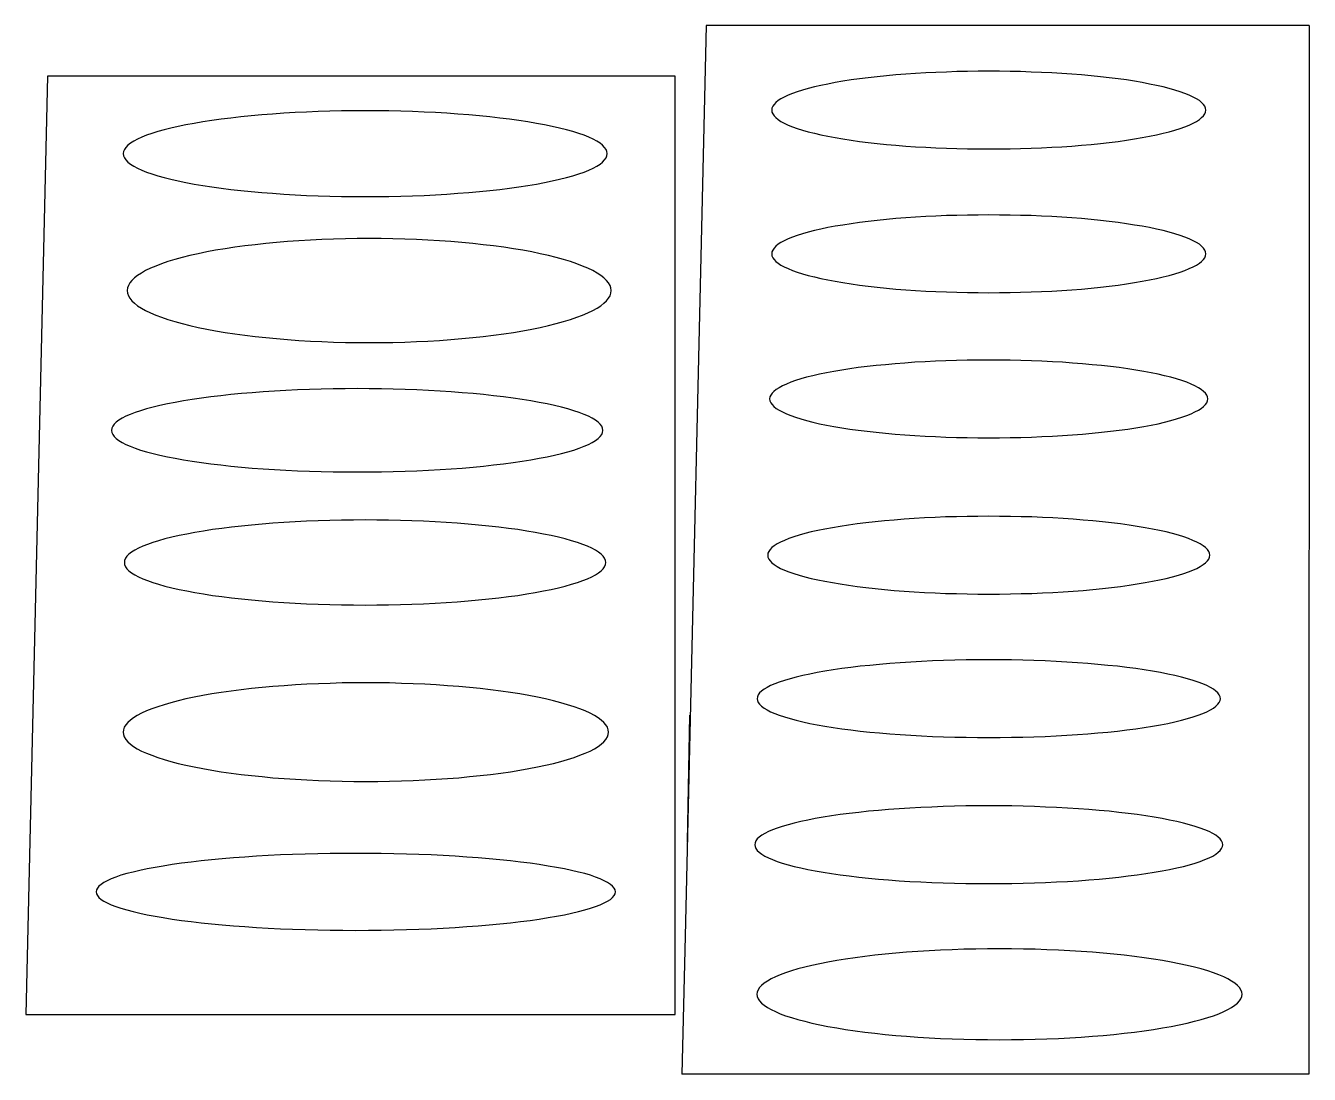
# Model space of a CAD drawing. Header units: inches. Extents: x 8 to 1401, y 8 to 252.
# Drawn here: x 169.3 to 276.9, y 20.2 to 108.2 of the extents above; entities that cross this region are included whole.
import ezdxf

# ---------------------------------------------------------------- set-up
doc = ezdxf.new("R2010")
doc.units = ezdxf.units.IN
doc.header["$MEASUREMENT"] = 0

msp = doc.modelspace()

# ---------------------------------------------------------------- linework, layer by layer
for p, q in [((226.33, 108.19), (224.56, 31.77)), ((276.92, 108.19), (226.33, 108.19)), ((276.92, 108.19), (276.87, 20.19)), ((171.09, 103.95), (169.26, 25.2)), ((223.73, 103.95), (171.09, 103.95)), ((223.73, 25.2), (223.72, 103.95)), ((224.94, 50.32), (224.74, 39.69)), ((224.56, 31.77), (224.29, 20.19)), ((169.26, 25.2), (223.73, 25.2)), ((276.87, 20.19), (224.28, 20.19))]:
    msp.add_line(p, q)
for points in [[(231.83, 101.1, 0), (231.85, 100.94, 0), (231.92, 100.78, 0), (232.03, 100.62, 0), (232.18, 100.47, 0), (232.37, 100.31, 0), (232.61, 100.16, 0), (232.89, 100, 0), (233.22, 99.85, 0), (233.58, 99.71, 0), (233.98, 99.56, 0), (234.42, 99.43, 0), (234.9, 99.29, 0), (235.41, 99.16, 0), (235.96, 99.03, 0), (236.55, 98.91, 0), (237.16, 98.8, 0), (237.81, 98.68, 0), (238.49, 98.58, 0), (239.19, 98.48, 0), (239.92, 98.39, 0), (240.68, 98.3, 0), (241.45, 98.22, 0), (242.25, 98.15, 0), (243.07, 98.09, 0), (243.9, 98.03, 0), (244.75, 97.98, 0), (245.61, 97.94, 0), (246.48, 97.9, 0), (247.36, 97.87, 0), (248.25, 97.85, 0), (249.14, 97.84, 0), (250.04, 97.84, 0), (250.93, 97.84, 0), (251.82, 97.85, 0), (252.71, 97.87, 0), (253.59, 97.9, 0), (254.46, 97.94, 0), (255.32, 97.98, 0), (256.17, 98.03, 0), (257, 98.09, 0), (257.82, 98.15, 0), (258.62, 98.22, 0), (259.4, 98.3, 0), (260.15, 98.39, 0), (260.88, 98.48, 0), (261.59, 98.58, 0), (262.26, 98.68, 0), (262.91, 98.8, 0), (263.53, 98.91, 0), (264.11, 99.03, 0), (264.66, 99.16, 0), (265.17, 99.29, 0), (265.65, 99.43, 0), (266.09, 99.56, 0), (266.49, 99.71, 0), (266.86, 99.85, 0), (267.18, 100, 0), (267.46, 100.16, 0), (267.7, 100.31, 0), (267.89, 100.47, 0), (268.04, 100.62, 0), (268.15, 100.78, 0), (268.22, 100.94, 0), (268.24, 101.1, 0), (268.22, 101.26, 0), (268.15, 101.42, 0), (268.04, 101.58, 0), (267.89, 101.74, 0), (267.7, 101.9, 0), (267.46, 102.05, 0), (267.18, 102.2, 0), (266.86, 102.35, 0), (266.49, 102.5, 0), (266.09, 102.64, 0), (265.65, 102.78, 0), (265.17, 102.92, 0), (264.66, 103.05, 0), (264.11, 103.17, 0), (263.53, 103.29, 0), (262.91, 103.41, 0), (262.26, 103.52, 0), (261.59, 103.63, 0), (260.88, 103.72, 0), (260.15, 103.82, 0), (259.4, 103.9, 0), (258.62, 103.98, 0), (257.82, 104.05, 0), (257, 104.12, 0), (256.17, 104.18, 0), (255.32, 104.23, 0), (254.46, 104.27, 0), (253.59, 104.3, 0), (252.71, 104.33, 0), (251.82, 104.35, 0), (250.93, 104.36, 0), (250.04, 104.37, 0), (249.14, 104.36, 0), (248.25, 104.35, 0), (247.36, 104.33, 0), (246.48, 104.3, 0), (245.61, 104.27, 0), (244.75, 104.23, 0), (243.9, 104.18, 0), (243.07, 104.12, 0), (242.25, 104.05, 0), (241.45, 103.98, 0), (240.68, 103.9, 0), (239.92, 103.82, 0), (239.19, 103.72, 0), (238.49, 103.63, 0), (237.81, 103.52, 0), (237.16, 103.41, 0), (236.55, 103.29, 0), (235.96, 103.17, 0), (235.41, 103.05, 0), (234.9, 102.92, 0), (234.42, 102.78, 0), (233.98, 102.64, 0), (233.58, 102.5, 0), (233.22, 102.35, 0), (232.89, 102.2, 0), (232.61, 102.05, 0), (232.37, 101.9, 0), (232.18, 101.74, 0), (232.03, 101.58, 0), (231.92, 101.42, 0), (231.85, 101.26, 0), (231.83, 101.1, 0)], [(218.04, 97.45, 0), (218.01, 97.62, 0), (217.94, 97.8, 0), (217.82, 97.97, 0), (217.65, 98.15, 0), (217.43, 98.32, 0), (217.16, 98.49, 0), (216.85, 98.66, 0), (216.49, 98.82, 0), (216.09, 98.99, 0), (215.64, 99.14, 0), (215.15, 99.3, 0), (214.62, 99.45, 0), (214.04, 99.59, 0), (213.43, 99.73, 0), (212.78, 99.87, 0), (212.09, 99.99, 0), (211.37, 100.12, 0), (210.62, 100.23, 0), (209.83, 100.34, 0), (209.02, 100.44, 0), (208.18, 100.54, 0), (207.31, 100.62, 0), (206.42, 100.7, 0), (205.51, 100.77, 0), (204.58, 100.84, 0), (203.63, 100.89, 0), (202.67, 100.94, 0), (201.7, 100.98, 0), (200.72, 101.01, 0), (199.73, 101.03, 0), (198.74, 101.04, 0), (197.74, 101.05, 0), (196.74, 101.04, 0), (195.75, 101.03, 0), (194.76, 101.01, 0), (193.78, 100.98, 0), (192.81, 100.94, 0), (191.85, 100.89, 0), (190.9, 100.84, 0), (189.97, 100.77, 0), (189.06, 100.7, 0), (188.17, 100.62, 0), (187.31, 100.54, 0), (186.46, 100.44, 0), (185.65, 100.34, 0), (184.86, 100.23, 0), (184.11, 100.12, 0), (183.39, 99.99, 0), (182.7, 99.87, 0), (182.05, 99.73, 0), (181.44, 99.59, 0), (180.86, 99.45, 0), (180.33, 99.3, 0), (179.84, 99.14, 0), (179.39, 98.99, 0), (178.99, 98.82, 0), (178.63, 98.66, 0), (178.32, 98.49, 0), (178.05, 98.32, 0), (177.83, 98.15, 0), (177.66, 97.97, 0), (177.54, 97.8, 0), (177.47, 97.62, 0), (177.44, 97.45, 0), (177.47, 97.27, 0), (177.54, 97.09, 0), (177.66, 96.92, 0), (177.83, 96.74, 0), (178.05, 96.57, 0), (178.32, 96.4, 0), (178.63, 96.23, 0), (178.99, 96.07, 0), (179.39, 95.9, 0), (179.84, 95.75, 0), (180.33, 95.59, 0), (180.86, 95.44, 0), (181.44, 95.3, 0), (182.05, 95.16, 0), (182.7, 95.03, 0), (183.39, 94.9, 0), (184.11, 94.78, 0), (184.86, 94.66, 0), (185.65, 94.55, 0), (186.46, 94.45, 0), (187.31, 94.35, 0), (188.17, 94.27, 0), (189.06, 94.19, 0), (189.97, 94.12, 0), (190.9, 94.05, 0), (191.85, 94, 0), (192.81, 93.95, 0), (193.78, 93.91, 0), (194.76, 93.88, 0), (195.75, 93.86, 0), (196.74, 93.85, 0), (197.74, 93.84, 0), (198.74, 93.85, 0), (199.73, 93.86, 0), (200.72, 93.88, 0), (201.7, 93.91, 0), (202.67, 93.95, 0), (203.63, 94, 0), (204.58, 94.05, 0), (205.51, 94.12, 0), (206.42, 94.19, 0), (207.31, 94.27, 0), (208.18, 94.35, 0), (209.02, 94.45, 0), (209.83, 94.55, 0), (210.62, 94.66, 0), (211.37, 94.78, 0), (212.09, 94.9, 0), (212.78, 95.03, 0), (213.43, 95.16, 0), (214.04, 95.3, 0), (214.62, 95.44, 0), (215.15, 95.59, 0), (215.64, 95.75, 0), (216.09, 95.9, 0), (216.49, 96.07, 0), (216.85, 96.23, 0), (217.16, 96.4, 0), (217.43, 96.57, 0), (217.65, 96.74, 0), (217.82, 96.92, 0), (217.94, 97.09, 0), (218.01, 97.27, 0), (218.04, 97.45, 0)], [(231.83, 89.04, 0), (231.85, 88.88, 0), (231.92, 88.72, 0), (232.03, 88.57, 0), (232.18, 88.41, 0), (232.37, 88.25, 0), (232.61, 88.1, 0), (232.89, 87.95, 0), (233.22, 87.8, 0), (233.58, 87.65, 0), (233.98, 87.51, 0), (234.42, 87.37, 0), (234.9, 87.23, 0), (235.41, 87.1, 0), (235.96, 86.97, 0), (236.55, 86.85, 0), (237.16, 86.74, 0), (237.81, 86.63, 0), (238.49, 86.52, 0), (239.19, 86.42, 0), (239.92, 86.33, 0), (240.68, 86.25, 0), (241.45, 86.17, 0), (242.25, 86.09, 0), (243.07, 86.03, 0), (243.9, 85.97, 0), (244.75, 85.92, 0), (245.61, 85.88, 0), (246.48, 85.84, 0), (247.36, 85.82, 0), (248.25, 85.8, 0), (249.14, 85.79, 0), (250.04, 85.78, 0), (250.93, 85.79, 0), (251.82, 85.8, 0), (252.71, 85.82, 0), (253.59, 85.84, 0), (254.46, 85.88, 0), (255.32, 85.92, 0), (256.17, 85.97, 0), (257, 86.03, 0), (257.82, 86.09, 0), (258.62, 86.17, 0), (259.4, 86.25, 0), (260.15, 86.33, 0), (260.88, 86.42, 0), (261.59, 86.52, 0), (262.26, 86.63, 0), (262.91, 86.74, 0), (263.53, 86.85, 0), (264.11, 86.97, 0), (264.66, 87.1, 0), (265.17, 87.23, 0), (265.65, 87.37, 0), (266.09, 87.51, 0), (266.49, 87.65, 0), (266.86, 87.8, 0), (267.18, 87.95, 0), (267.46, 88.1, 0), (267.7, 88.25, 0), (267.89, 88.41, 0), (268.04, 88.57, 0), (268.15, 88.72, 0), (268.22, 88.88, 0), (268.24, 89.04, 0), (268.22, 89.21, 0), (268.15, 89.36, 0), (268.04, 89.52, 0), (267.89, 89.68, 0), (267.7, 89.84, 0), (267.46, 89.99, 0), (267.18, 90.14, 0), (266.86, 90.29, 0), (266.49, 90.44, 0), (266.09, 90.58, 0), (265.65, 90.72, 0), (265.17, 90.86, 0), (264.66, 90.99, 0), (264.11, 91.12, 0), (263.53, 91.24, 0), (262.91, 91.35, 0), (262.26, 91.46, 0), (261.59, 91.57, 0), (260.88, 91.67, 0), (260.15, 91.76, 0), (259.4, 91.84, 0), (258.62, 91.92, 0), (257.82, 92, 0), (257, 92.06, 0), (256.17, 92.12, 0), (255.32, 92.17, 0), (254.46, 92.21, 0), (253.59, 92.25, 0), (252.71, 92.27, 0), (251.82, 92.29, 0), (250.93, 92.3, 0), (250.04, 92.31, 0), (249.14, 92.3, 0), (248.25, 92.29, 0), (247.36, 92.27, 0), (246.48, 92.25, 0), (245.61, 92.21, 0), (244.75, 92.17, 0), (243.9, 92.12, 0), (243.07, 92.06, 0), (242.25, 92, 0), (241.45, 91.92, 0), (240.68, 91.84, 0), (239.92, 91.76, 0), (239.19, 91.67, 0), (238.49, 91.57, 0), (237.81, 91.46, 0), (237.16, 91.35, 0), (236.55, 91.24, 0), (235.96, 91.12, 0), (235.41, 90.99, 0), (234.9, 90.86, 0), (234.42, 90.72, 0), (233.98, 90.58, 0), (233.58, 90.44, 0), (233.22, 90.29, 0), (232.89, 90.14, 0), (232.61, 89.99, 0), (232.37, 89.84, 0), (232.18, 89.68, 0), (232.03, 89.52, 0), (231.92, 89.36, 0), (231.85, 89.21, 0), (231.83, 89.04, 0)], [(218.37, 85.96, 0), (218.34, 86.18, 0), (218.27, 86.39, 0), (218.15, 86.6, 0), (217.98, 86.81, 0), (217.76, 87.02, 0), (217.49, 87.23, 0), (217.18, 87.43, 0), (216.82, 87.63, 0), (216.42, 87.83, 0), (215.97, 88.02, 0), (215.48, 88.21, 0), (214.95, 88.39, 0), (214.37, 88.56, 0), (213.76, 88.73, 0), (213.11, 88.89, 0), (212.42, 89.05, 0), (211.7, 89.2, 0), (210.95, 89.34, 0), (210.16, 89.47, 0), (209.35, 89.59, 0), (208.5, 89.71, 0), (207.64, 89.81, 0), (206.75, 89.91, 0), (205.84, 90, 0), (204.91, 90.07, 0), (203.96, 90.14, 0), (203, 90.2, 0), (202.03, 90.25, 0), (201.05, 90.28, 0), (200.06, 90.31, 0), (199.07, 90.32, 0), (198.07, 90.33, 0), (197.07, 90.32, 0), (196.08, 90.31, 0), (195.09, 90.28, 0), (194.11, 90.25, 0), (193.14, 90.2, 0), (192.18, 90.14, 0), (191.23, 90.07, 0), (190.3, 90, 0), (189.39, 89.91, 0), (188.5, 89.81, 0), (187.63, 89.71, 0), (186.79, 89.59, 0), (185.98, 89.47, 0), (185.19, 89.34, 0), (184.44, 89.2, 0), (183.72, 89.05, 0), (183.03, 88.89, 0), (182.38, 88.73, 0), (181.77, 88.56, 0), (181.19, 88.39, 0), (180.66, 88.21, 0), (180.17, 88.02, 0), (179.72, 87.83, 0), (179.32, 87.63, 0), (178.96, 87.43, 0), (178.65, 87.23, 0), (178.38, 87.02, 0), (178.16, 86.81, 0), (177.99, 86.6, 0), (177.87, 86.39, 0), (177.8, 86.18, 0), (177.77, 85.96, 0), (177.8, 85.75, 0), (177.87, 85.53, 0), (177.99, 85.32, 0), (178.16, 85.11, 0), (178.38, 84.9, 0), (178.65, 84.69, 0), (178.96, 84.49, 0), (179.32, 84.29, 0), (179.72, 84.09, 0), (180.17, 83.9, 0), (180.66, 83.72, 0), (181.19, 83.53, 0), (181.77, 83.36, 0), (182.38, 83.19, 0), (183.03, 83.03, 0), (183.72, 82.87, 0), (184.44, 82.72, 0), (185.19, 82.58, 0), (185.98, 82.45, 0), (186.79, 82.33, 0), (187.63, 82.21, 0), (188.5, 82.11, 0), (189.39, 82.01, 0), (190.3, 81.93, 0), (191.23, 81.85, 0), (192.18, 81.78, 0), (193.14, 81.72, 0), (194.11, 81.68, 0), (195.09, 81.64, 0), (196.08, 81.61, 0), (197.07, 81.6, 0), (198.07, 81.59, 0), (199.07, 81.6, 0), (200.06, 81.61, 0), (201.05, 81.64, 0), (202.03, 81.68, 0), (203, 81.72, 0), (203.96, 81.78, 0), (204.91, 81.85, 0), (205.84, 81.93, 0), (206.75, 82.01, 0), (207.64, 82.11, 0), (208.5, 82.21, 0), (209.35, 82.33, 0), (210.16, 82.45, 0), (210.95, 82.58, 0), (211.7, 82.72, 0), (212.42, 82.87, 0), (213.11, 83.03, 0), (213.76, 83.19, 0), (214.37, 83.36, 0), (214.95, 83.53, 0), (215.48, 83.72, 0), (215.97, 83.9, 0), (216.42, 84.09, 0), (216.82, 84.29, 0), (217.18, 84.49, 0), (217.49, 84.69, 0), (217.76, 84.9, 0), (217.98, 85.11, 0), (218.15, 85.32, 0), (218.27, 85.53, 0), (218.34, 85.75, 0), (218.37, 85.96, 0)], [(231.66, 76.87, 0), (231.68, 76.7, 0), (231.75, 76.55, 0), (231.86, 76.39, 0), (232.02, 76.23, 0), (232.21, 76.07, 0), (232.45, 75.92, 0), (232.74, 75.77, 0), (233.06, 75.62, 0), (233.43, 75.47, 0), (233.83, 75.33, 0), (234.28, 75.19, 0), (234.76, 75.05, 0), (235.28, 74.92, 0), (235.83, 74.79, 0), (236.42, 74.67, 0), (237.04, 74.56, 0), (237.7, 74.45, 0), (238.38, 74.34, 0), (239.09, 74.24, 0), (239.83, 74.15, 0), (240.59, 74.07, 0), (241.37, 73.99, 0), (242.18, 73.91, 0), (243, 73.85, 0), (243.85, 73.79, 0), (244.7, 73.74, 0), (245.57, 73.7, 0), (246.45, 73.66, 0), (247.34, 73.64, 0), (248.23, 73.62, 0), (249.13, 73.61, 0), (250.04, 73.6, 0), (250.94, 73.61, 0), (251.84, 73.62, 0), (252.73, 73.64, 0), (253.62, 73.66, 0), (254.5, 73.7, 0), (255.37, 73.74, 0), (256.23, 73.79, 0), (257.07, 73.85, 0), (257.89, 73.91, 0), (258.7, 73.99, 0), (259.48, 74.07, 0), (260.24, 74.15, 0), (260.98, 74.24, 0), (261.69, 74.34, 0), (262.37, 74.45, 0), (263.03, 74.56, 0), (263.65, 74.67, 0), (264.24, 74.79, 0), (264.79, 74.92, 0), (265.31, 75.05, 0), (265.79, 75.19, 0), (266.24, 75.33, 0), (266.64, 75.47, 0), (267.01, 75.62, 0), (267.33, 75.77, 0), (267.62, 75.92, 0), (267.86, 76.07, 0), (268.06, 76.23, 0), (268.21, 76.39, 0), (268.32, 76.55, 0), (268.39, 76.7, 0), (268.41, 76.87, 0), (268.39, 77.03, 0), (268.32, 77.18, 0), (268.21, 77.34, 0), (268.06, 77.5, 0), (267.86, 77.66, 0), (267.62, 77.81, 0), (267.33, 77.96, 0), (267.01, 78.11, 0), (266.64, 78.26, 0), (266.24, 78.4, 0), (265.79, 78.54, 0), (265.31, 78.68, 0), (264.79, 78.81, 0), (264.24, 78.94, 0), (263.65, 79.06, 0), (263.03, 79.17, 0), (262.37, 79.28, 0), (261.69, 79.39, 0), (260.98, 79.49, 0), (260.24, 79.58, 0), (259.48, 79.66, 0), (258.7, 79.74, 0), (257.89, 79.82, 0), (257.07, 79.88, 0), (256.23, 79.94, 0), (255.37, 79.99, 0), (254.5, 80.03, 0), (253.62, 80.07, 0), (252.73, 80.09, 0), (251.84, 80.11, 0), (250.94, 80.12, 0), (250.04, 80.13, 0), (249.13, 80.12, 0), (248.23, 80.11, 0), (247.34, 80.09, 0), (246.45, 80.07, 0), (245.57, 80.03, 0), (244.7, 79.99, 0), (243.85, 79.94, 0), (243, 79.88, 0), (242.18, 79.82, 0), (241.37, 79.74, 0), (240.59, 79.66, 0), (239.83, 79.58, 0), (239.09, 79.49, 0), (238.38, 79.39, 0), (237.7, 79.28, 0), (237.04, 79.17, 0), (236.42, 79.06, 0), (235.83, 78.94, 0), (235.28, 78.81, 0), (234.76, 78.68, 0), (234.28, 78.54, 0), (233.83, 78.4, 0), (233.43, 78.26, 0), (233.06, 78.11, 0), (232.74, 77.96, 0), (232.45, 77.81, 0), (232.21, 77.66, 0), (232.02, 77.5, 0), (231.86, 77.34, 0), (231.75, 77.18, 0), (231.68, 77.03, 0), (231.66, 76.87, 0)], [(217.67, 74.23, 0), (217.64, 74.4, 0), (217.57, 74.57, 0), (217.45, 74.75, 0), (217.27, 74.91, 0), (217.05, 75.08, 0), (216.78, 75.25, 0), (216.46, 75.41, 0), (216.1, 75.57, 0), (215.69, 75.73, 0), (215.24, 75.88, 0), (214.74, 76.03, 0), (214.2, 76.17, 0), (213.61, 76.31, 0), (212.99, 76.45, 0), (212.33, 76.58, 0), (211.63, 76.7, 0), (210.9, 76.82, 0), (210.14, 76.93, 0), (209.34, 77.04, 0), (208.51, 77.14, 0), (207.66, 77.23, 0), (206.78, 77.31, 0), (205.87, 77.39, 0), (204.95, 77.46, 0), (204.01, 77.52, 0), (203.05, 77.58, 0), (202.07, 77.62, 0), (201.09, 77.66, 0), (200.09, 77.69, 0), (199.09, 77.71, 0), (198.08, 77.72, 0), (197.07, 77.73, 0), (196.05, 77.72, 0), (195.05, 77.71, 0), (194.04, 77.69, 0), (193.05, 77.66, 0), (192.06, 77.62, 0), (191.09, 77.58, 0), (190.12, 77.52, 0), (189.18, 77.46, 0), (188.26, 77.39, 0), (187.35, 77.31, 0), (186.47, 77.23, 0), (185.62, 77.14, 0), (184.79, 77.04, 0), (184, 76.93, 0), (183.23, 76.82, 0), (182.5, 76.7, 0), (181.8, 76.58, 0), (181.14, 76.45, 0), (180.52, 76.31, 0), (179.94, 76.17, 0), (179.39, 76.03, 0), (178.9, 75.88, 0), (178.44, 75.73, 0), (178.03, 75.57, 0), (177.67, 75.41, 0), (177.35, 75.25, 0), (177.08, 75.08, 0), (176.86, 74.91, 0), (176.69, 74.75, 0), (176.56, 74.57, 0), (176.49, 74.4, 0), (176.46, 74.23, 0), (176.49, 74.06, 0), (176.56, 73.89, 0), (176.69, 73.72, 0), (176.86, 73.55, 0), (177.08, 73.38, 0), (177.35, 73.22, 0), (177.67, 73.05, 0), (178.03, 72.89, 0), (178.44, 72.74, 0), (178.9, 72.58, 0), (179.39, 72.44, 0), (179.94, 72.29, 0), (180.52, 72.15, 0), (181.14, 72.02, 0), (181.8, 71.89, 0), (182.5, 71.76, 0), (183.23, 71.64, 0), (184, 71.53, 0), (184.79, 71.43, 0), (185.62, 71.33, 0), (186.47, 71.23, 0), (187.35, 71.15, 0), (188.26, 71.07, 0), (189.18, 71, 0), (190.12, 70.94, 0), (191.09, 70.89, 0), (192.06, 70.84, 0), (193.05, 70.8, 0), (194.04, 70.78, 0), (195.05, 70.75, 0), (196.05, 70.74, 0), (197.07, 70.74, 0), (198.08, 70.74, 0), (199.09, 70.75, 0), (200.09, 70.78, 0), (201.09, 70.8, 0), (202.07, 70.84, 0), (203.05, 70.89, 0), (204.01, 70.94, 0), (204.95, 71, 0), (205.87, 71.07, 0), (206.78, 71.15, 0), (207.66, 71.23, 0), (208.51, 71.33, 0), (209.34, 71.43, 0), (210.14, 71.53, 0), (210.9, 71.64, 0), (211.63, 71.76, 0), (212.33, 71.89, 0), (212.99, 72.02, 0), (213.61, 72.15, 0), (214.2, 72.29, 0), (214.74, 72.44, 0), (215.24, 72.58, 0), (215.69, 72.74, 0), (216.1, 72.89, 0), (216.46, 73.05, 0), (216.78, 73.22, 0), (217.05, 73.38, 0), (217.27, 73.55, 0), (217.45, 73.72, 0), (217.57, 73.89, 0), (217.64, 74.06, 0), (217.67, 74.23, 0)], [(231.5, 63.75, 0), (231.52, 63.59, 0), (231.58, 63.43, 0), (231.7, 63.28, 0), (231.85, 63.12, 0), (232.05, 62.96, 0), (232.29, 62.81, 0), (232.58, 62.65, 0), (232.91, 62.51, 0), (233.28, 62.36, 0), (233.68, 62.22, 0), (234.13, 62.08, 0), (234.62, 61.94, 0), (235.14, 61.81, 0), (235.7, 61.68, 0), (236.3, 61.56, 0), (236.93, 61.45, 0), (237.58, 61.34, 0), (238.27, 61.23, 0), (238.99, 61.13, 0), (239.74, 61.04, 0), (240.5, 60.96, 0), (241.3, 60.88, 0), (242.11, 60.8, 0), (242.94, 60.74, 0), (243.79, 60.68, 0), (244.65, 60.63, 0), (245.53, 60.59, 0), (246.42, 60.55, 0), (247.32, 60.53, 0), (248.22, 60.51, 0), (249.13, 60.49, 0), (250.04, 60.49, 0), (250.95, 60.49, 0), (251.85, 60.51, 0), (252.76, 60.53, 0), (253.65, 60.55, 0), (254.54, 60.59, 0), (255.42, 60.63, 0), (256.28, 60.68, 0), (257.13, 60.74, 0), (257.96, 60.8, 0), (258.78, 60.88, 0), (259.57, 60.96, 0), (260.34, 61.04, 0), (261.08, 61.13, 0), (261.8, 61.23, 0), (262.49, 61.34, 0), (263.15, 61.45, 0), (263.77, 61.56, 0), (264.37, 61.68, 0), (264.93, 61.81, 0), (265.45, 61.94, 0), (265.94, 62.08, 0), (266.39, 62.22, 0), (266.8, 62.36, 0), (267.16, 62.51, 0), (267.49, 62.65, 0), (267.78, 62.81, 0), (268.02, 62.96, 0), (268.22, 63.12, 0), (268.37, 63.28, 0), (268.49, 63.43, 0), (268.55, 63.59, 0), (268.58, 63.75, 0), (268.55, 63.91, 0), (268.49, 64.07, 0), (268.37, 64.23, 0), (268.22, 64.39, 0), (268.02, 64.55, 0), (267.78, 64.7, 0), (267.49, 64.85, 0), (267.16, 65, 0), (266.8, 65.15, 0), (266.39, 65.29, 0), (265.94, 65.43, 0), (265.45, 65.57, 0), (264.93, 65.7, 0), (264.37, 65.83, 0), (263.77, 65.95, 0), (263.15, 66.06, 0), (262.49, 66.17, 0), (261.8, 66.28, 0), (261.08, 66.38, 0), (260.34, 66.47, 0), (259.57, 66.55, 0), (258.78, 66.63, 0), (257.96, 66.7, 0), (257.13, 66.77, 0), (256.28, 66.83, 0), (255.42, 66.88, 0), (254.54, 66.92, 0), (253.65, 66.96, 0), (252.76, 66.98, 0), (251.85, 67, 0), (250.95, 67.01, 0), (250.04, 67.02, 0), (249.13, 67.01, 0), (248.22, 67, 0), (247.32, 66.98, 0), (246.42, 66.96, 0), (245.53, 66.92, 0), (244.65, 66.88, 0), (243.79, 66.83, 0), (242.94, 66.77, 0), (242.11, 66.7, 0), (241.3, 66.63, 0), (240.5, 66.55, 0), (239.74, 66.47, 0), (238.99, 66.38, 0), (238.27, 66.28, 0), (237.58, 66.17, 0), (236.93, 66.06, 0), (236.3, 65.95, 0), (235.7, 65.83, 0), (235.14, 65.7, 0), (234.62, 65.57, 0), (234.13, 65.43, 0), (233.68, 65.29, 0), (233.28, 65.15, 0), (232.91, 65, 0), (232.58, 64.85, 0), (232.29, 64.7, 0), (232.05, 64.55, 0), (231.85, 64.39, 0), (231.7, 64.23, 0), (231.58, 64.07, 0), (231.52, 63.91, 0), (231.5, 63.75, 0)], [(217.92, 63.14, 0), (217.89, 63.32, 0), (217.82, 63.49, 0), (217.7, 63.66, 0), (217.53, 63.84, 0), (217.31, 64.01, 0), (217.05, 64.18, 0), (216.74, 64.34, 0), (216.38, 64.5, 0), (215.98, 64.66, 0), (215.53, 64.82, 0), (215.04, 64.97, 0), (214.51, 65.12, 0), (213.94, 65.26, 0), (213.33, 65.4, 0), (212.69, 65.53, 0), (212, 65.66, 0), (211.28, 65.78, 0), (210.53, 65.9, 0), (209.75, 66, 0), (208.94, 66.11, 0), (208.11, 66.2, 0), (207.24, 66.28, 0), (206.36, 66.36, 0), (205.45, 66.43, 0), (204.53, 66.5, 0), (203.59, 66.55, 0), (202.63, 66.6, 0), (201.66, 66.64, 0), (200.69, 66.67, 0), (199.7, 66.69, 0), (198.72, 66.7, 0), (197.73, 66.71, 0), (196.74, 66.7, 0), (195.75, 66.69, 0), (194.76, 66.67, 0), (193.79, 66.64, 0), (192.82, 66.6, 0), (191.87, 66.55, 0), (190.92, 66.5, 0), (190, 66.43, 0), (189.09, 66.36, 0), (188.21, 66.28, 0), (187.35, 66.2, 0), (186.51, 66.11, 0), (185.7, 66, 0), (184.92, 65.9, 0), (184.17, 65.78, 0), (183.45, 65.66, 0), (182.77, 65.53, 0), (182.12, 65.4, 0), (181.51, 65.26, 0), (180.94, 65.12, 0), (180.41, 64.97, 0), (179.92, 64.82, 0), (179.47, 64.66, 0), (179.07, 64.5, 0), (178.72, 64.34, 0), (178.41, 64.18, 0), (178.14, 64.01, 0), (177.92, 63.84, 0), (177.75, 63.66, 0), (177.63, 63.49, 0), (177.56, 63.32, 0), (177.54, 63.14, 0), (177.56, 62.97, 0), (177.63, 62.79, 0), (177.75, 62.62, 0), (177.92, 62.44, 0), (178.14, 62.27, 0), (178.41, 62.11, 0), (178.72, 61.94, 0), (179.07, 61.78, 0), (179.47, 61.62, 0), (179.92, 61.46, 0), (180.41, 61.31, 0), (180.94, 61.16, 0), (181.51, 61.02, 0), (182.12, 60.88, 0), (182.77, 60.75, 0), (183.45, 60.62, 0), (184.17, 60.5, 0), (184.92, 60.38, 0), (185.7, 60.28, 0), (186.51, 60.18, 0), (187.35, 60.08, 0), (188.21, 60, 0), (189.09, 59.92, 0), (190, 59.85, 0), (190.92, 59.78, 0), (191.87, 59.73, 0), (192.82, 59.68, 0), (193.79, 59.64, 0), (194.76, 59.61, 0), (195.75, 59.59, 0), (196.74, 59.58, 0), (197.73, 59.57, 0), (198.72, 59.58, 0), (199.7, 59.59, 0), (200.69, 59.61, 0), (201.66, 59.64, 0), (202.63, 59.68, 0), (203.59, 59.73, 0), (204.53, 59.78, 0), (205.45, 59.85, 0), (206.36, 59.92, 0), (207.24, 60, 0), (208.11, 60.08, 0), (208.94, 60.18, 0), (209.75, 60.28, 0), (210.53, 60.38, 0), (211.28, 60.5, 0), (212, 60.62, 0), (212.69, 60.75, 0), (213.33, 60.88, 0), (213.94, 61.02, 0), (214.51, 61.16, 0), (215.04, 61.31, 0), (215.53, 61.46, 0), (215.98, 61.62, 0), (216.38, 61.78, 0), (216.74, 61.94, 0), (217.05, 62.11, 0), (217.31, 62.27, 0), (217.53, 62.44, 0), (217.7, 62.62, 0), (217.82, 62.79, 0), (217.89, 62.97, 0), (217.92, 63.14, 0)], [(230.6, 51.71, 0), (230.63, 51.55, 0), (230.7, 51.39, 0), (230.82, 51.24, 0), (230.98, 51.08, 0), (231.19, 50.92, 0), (231.44, 50.77, 0), (231.74, 50.61, 0), (232.08, 50.46, 0), (232.47, 50.32, 0), (232.9, 50.18, 0), (233.37, 50.04, 0), (233.88, 49.9, 0), (234.43, 49.77, 0), (235.02, 49.64, 0), (235.64, 49.52, 0), (236.3, 49.41, 0), (236.99, 49.3, 0), (237.71, 49.19, 0), (238.46, 49.09, 0), (239.24, 49, 0), (240.05, 48.91, 0), (240.88, 48.84, 0), (241.73, 48.76, 0), (242.6, 48.7, 0), (243.49, 48.64, 0), (244.4, 48.59, 0), (245.31, 48.55, 0), (246.24, 48.51, 0), (247.18, 48.49, 0), (248.13, 48.47, 0), (249.08, 48.45, 0), (250.04, 48.45, 0), (250.99, 48.45, 0), (251.94, 48.47, 0), (252.89, 48.49, 0), (253.83, 48.51, 0), (254.76, 48.55, 0), (255.68, 48.59, 0), (256.58, 48.64, 0), (257.47, 48.7, 0), (258.34, 48.76, 0), (259.19, 48.84, 0), (260.02, 48.91, 0), (260.83, 49, 0), (261.61, 49.09, 0), (262.36, 49.19, 0), (263.08, 49.3, 0), (263.77, 49.41, 0), (264.43, 49.52, 0), (265.06, 49.64, 0), (265.64, 49.77, 0), (266.19, 49.9, 0), (266.7, 50.04, 0), (267.17, 50.18, 0), (267.6, 50.32, 0), (267.99, 50.46, 0), (268.33, 50.61, 0), (268.63, 50.77, 0), (268.88, 50.92, 0), (269.09, 51.08, 0), (269.26, 51.24, 0), (269.37, 51.39, 0), (269.44, 51.55, 0), (269.47, 51.71, 0), (269.44, 51.87, 0), (269.37, 52.03, 0), (269.26, 52.19, 0), (269.09, 52.35, 0), (268.88, 52.51, 0), (268.63, 52.66, 0), (268.33, 52.81, 0), (267.99, 52.96, 0), (267.6, 53.11, 0), (267.17, 53.25, 0), (266.7, 53.39, 0), (266.19, 53.53, 0), (265.64, 53.66, 0), (265.06, 53.78, 0), (264.43, 53.91, 0), (263.77, 54.02, 0), (263.08, 54.13, 0), (262.36, 54.24, 0), (261.61, 54.34, 0), (260.83, 54.43, 0), (260.02, 54.51, 0), (259.19, 54.59, 0), (258.34, 54.66, 0), (257.47, 54.73, 0), (256.58, 54.79, 0), (255.68, 54.84, 0), (254.76, 54.88, 0), (253.83, 54.92, 0), (252.89, 54.94, 0), (251.94, 54.96, 0), (250.99, 54.97, 0), (250.04, 54.98, 0), (249.08, 54.97, 0), (248.13, 54.96, 0), (247.18, 54.94, 0), (246.24, 54.92, 0), (245.31, 54.88, 0), (244.4, 54.84, 0), (243.49, 54.79, 0), (242.6, 54.73, 0), (241.73, 54.66, 0), (240.88, 54.59, 0), (240.05, 54.51, 0), (239.24, 54.43, 0), (238.46, 54.34, 0), (237.71, 54.24, 0), (236.99, 54.13, 0), (236.3, 54.02, 0), (235.64, 53.91, 0), (235.02, 53.78, 0), (234.43, 53.66, 0), (233.88, 53.53, 0), (233.37, 53.39, 0), (232.9, 53.25, 0), (232.47, 53.11, 0), (232.08, 52.96, 0), (231.74, 52.81, 0), (231.44, 52.66, 0), (231.19, 52.51, 0), (230.98, 52.35, 0), (230.82, 52.19, 0), (230.7, 52.03, 0), (230.63, 51.87, 0), (230.6, 51.71, 0)], [(218.15, 48.91, 0), (218.12, 49.11, 0), (218.05, 49.31, 0), (217.93, 49.51, 0), (217.75, 49.71, 0), (217.54, 49.91, 0), (217.27, 50.11, 0), (216.96, 50.3, 0), (216.6, 50.49, 0), (216.19, 50.68, 0), (215.74, 50.86, 0), (215.25, 51.03, 0), (214.71, 51.21, 0), (214.14, 51.37, 0), (213.52, 51.53, 0), (212.87, 51.69, 0), (212.18, 51.83, 0), (211.46, 51.97, 0), (210.7, 52.11, 0), (209.91, 52.23, 0), (209.1, 52.35, 0), (208.25, 52.46, 0), (207.38, 52.56, 0), (206.49, 52.65, 0), (205.58, 52.73, 0), (204.65, 52.8, 0), (203.7, 52.87, 0), (202.73, 52.92, 0), (201.76, 52.97, 0), (200.77, 53, 0), (199.78, 53.03, 0), (198.79, 53.04, 0), (197.79, 53.05, 0), (196.79, 53.04, 0), (195.79, 53.03, 0), (194.8, 53, 0), (193.82, 52.97, 0), (192.84, 52.92, 0), (191.88, 52.87, 0), (190.93, 52.8, 0), (190, 52.73, 0), (189.08, 52.65, 0), (188.19, 52.56, 0), (187.32, 52.46, 0), (186.48, 52.35, 0), (185.66, 52.23, 0), (184.87, 52.11, 0), (184.12, 51.97, 0), (183.39, 51.83, 0), (182.7, 51.69, 0), (182.05, 51.53, 0), (181.44, 51.37, 0), (180.86, 51.21, 0), (180.33, 51.03, 0), (179.83, 50.86, 0), (179.38, 50.68, 0), (178.98, 50.49, 0), (178.62, 50.3, 0), (178.31, 50.11, 0), (178.04, 49.91, 0), (177.82, 49.71, 0), (177.65, 49.51, 0), (177.53, 49.31, 0), (177.45, 49.11, 0), (177.43, 48.91, 0), (177.45, 48.7, 0), (177.53, 48.5, 0), (177.65, 48.3, 0), (177.82, 48.1, 0), (178.04, 47.9, 0), (178.31, 47.71, 0), (178.62, 47.51, 0), (178.98, 47.32, 0), (179.38, 47.14, 0), (179.83, 46.96, 0), (180.33, 46.78, 0), (180.86, 46.61, 0), (181.44, 46.44, 0), (182.05, 46.28, 0), (182.7, 46.13, 0), (183.39, 45.98, 0), (184.12, 45.84, 0), (184.87, 45.71, 0), (185.66, 45.58, 0), (186.48, 45.47, 0), (187.32, 45.36, 0), (188.19, 45.26, 0), (189.08, 45.17, 0), (190, 45.08, 0), (190.93, 45.01, 0), (191.88, 44.95, 0), (192.84, 44.89, 0), (193.82, 44.85, 0), (194.8, 44.81, 0), (195.79, 44.79, 0), (196.79, 44.77, 0), (197.79, 44.77, 0), (198.79, 44.77, 0), (199.78, 44.79, 0), (200.77, 44.81, 0), (201.76, 44.85, 0), (202.73, 44.89, 0), (203.7, 44.95, 0), (204.65, 45.01, 0), (205.58, 45.08, 0), (206.49, 45.17, 0), (207.38, 45.26, 0), (208.25, 45.36, 0), (209.1, 45.47, 0), (209.91, 45.58, 0), (210.7, 45.71, 0), (211.46, 45.84, 0), (212.18, 45.98, 0), (212.87, 46.13, 0), (213.52, 46.28, 0), (214.14, 46.44, 0), (214.71, 46.61, 0), (215.25, 46.78, 0), (215.74, 46.96, 0), (216.19, 47.14, 0), (216.6, 47.32, 0), (216.96, 47.51, 0), (217.27, 47.71, 0), (217.54, 47.9, 0), (217.75, 48.1, 0), (217.93, 48.3, 0), (218.05, 48.5, 0), (218.12, 48.7, 0), (218.15, 48.91, 0)], [(230.41, 39.46, 0), (230.43, 39.3, 0), (230.5, 39.14, 0), (230.62, 38.98, 0), (230.78, 38.82, 0), (230.99, 38.66, 0), (231.25, 38.51, 0), (231.55, 38.36, 0), (231.9, 38.21, 0), (232.29, 38.06, 0), (232.72, 37.92, 0), (233.2, 37.78, 0), (233.71, 37.64, 0), (234.27, 37.51, 0), (234.86, 37.39, 0), (235.49, 37.27, 0), (236.16, 37.15, 0), (236.85, 37.04, 0), (237.58, 36.93, 0), (238.34, 36.84, 0), (239.13, 36.74, 0), (239.94, 36.66, 0), (240.78, 36.58, 0), (241.64, 36.51, 0), (242.52, 36.44, 0), (243.42, 36.38, 0), (244.34, 36.33, 0), (245.27, 36.29, 0), (246.21, 36.26, 0), (247.16, 36.23, 0), (248.11, 36.21, 0), (249.07, 36.2, 0), (250.04, 36.19, 0), (251, 36.2, 0), (251.96, 36.21, 0), (252.92, 36.23, 0), (253.86, 36.26, 0), (254.8, 36.29, 0), (255.73, 36.33, 0), (256.65, 36.38, 0), (257.55, 36.44, 0), (258.43, 36.51, 0), (259.29, 36.58, 0), (260.13, 36.66, 0), (260.94, 36.74, 0), (261.73, 36.84, 0), (262.49, 36.93, 0), (263.22, 37.04, 0), (263.92, 37.15, 0), (264.58, 37.27, 0), (265.21, 37.39, 0), (265.8, 37.51, 0), (266.36, 37.64, 0), (266.87, 37.78, 0), (267.35, 37.92, 0), (267.78, 38.06, 0), (268.17, 38.21, 0), (268.52, 38.36, 0), (268.82, 38.51, 0), (269.08, 38.66, 0), (269.29, 38.82, 0), (269.45, 38.98, 0), (269.57, 39.14, 0), (269.64, 39.3, 0), (269.66, 39.46, 0), (269.64, 39.62, 0), (269.57, 39.78, 0), (269.45, 39.94, 0), (269.29, 40.09, 0), (269.08, 40.25, 0), (268.82, 40.41, 0), (268.52, 40.56, 0), (268.17, 40.71, 0), (267.78, 40.85, 0), (267.35, 41, 0), (266.87, 41.14, 0), (266.36, 41.27, 0), (265.8, 41.4, 0), (265.21, 41.53, 0), (264.58, 41.65, 0), (263.92, 41.77, 0), (263.22, 41.88, 0), (262.49, 41.98, 0), (261.73, 42.08, 0), (260.94, 42.17, 0), (260.13, 42.26, 0), (259.29, 42.34, 0), (258.43, 42.41, 0), (257.55, 42.47, 0), (256.65, 42.53, 0), (255.73, 42.58, 0), (254.8, 42.62, 0), (253.86, 42.66, 0), (252.92, 42.69, 0), (251.96, 42.71, 0), (251, 42.72, 0), (250.04, 42.72, 0), (249.07, 42.72, 0), (248.11, 42.71, 0), (247.16, 42.69, 0), (246.21, 42.66, 0), (245.27, 42.62, 0), (244.34, 42.58, 0), (243.42, 42.53, 0), (242.52, 42.47, 0), (241.64, 42.41, 0), (240.78, 42.34, 0), (239.94, 42.26, 0), (239.13, 42.17, 0), (238.34, 42.08, 0), (237.58, 41.98, 0), (236.85, 41.88, 0), (236.16, 41.77, 0), (235.49, 41.65, 0), (234.86, 41.53, 0), (234.27, 41.4, 0), (233.71, 41.27, 0), (233.2, 41.14, 0), (232.72, 41, 0), (232.29, 40.85, 0), (231.9, 40.71, 0), (231.55, 40.56, 0), (231.25, 40.41, 0), (230.99, 40.25, 0), (230.78, 40.09, 0), (230.62, 39.94, 0), (230.5, 39.78, 0), (230.43, 39.62, 0), (230.41, 39.46, 0)], [(218.72, 35.5, 0), (218.7, 35.66, 0), (218.62, 35.82, 0), (218.49, 35.98, 0), (218.3, 36.13, 0), (218.07, 36.29, 0), (217.78, 36.44, 0), (217.45, 36.59, 0), (217.06, 36.74, 0), (216.63, 36.89, 0), (216.15, 37.03, 0), (215.62, 37.16, 0), (215.05, 37.3, 0), (214.44, 37.43, 0), (213.78, 37.55, 0), (213.08, 37.67, 0), (212.34, 37.79, 0), (211.57, 37.9, 0), (210.76, 38, 0), (209.92, 38.1, 0), (209.04, 38.19, 0), (208.14, 38.27, 0), (207.21, 38.35, 0), (206.25, 38.42, 0), (205.28, 38.49, 0), (204.28, 38.55, 0), (203.26, 38.6, 0), (202.23, 38.64, 0), (201.19, 38.67, 0), (200.14, 38.7, 0), (199.08, 38.72, 0), (198.01, 38.73, 0), (196.94, 38.73, 0), (195.87, 38.73, 0), (194.81, 38.72, 0), (193.75, 38.7, 0), (192.69, 38.67, 0), (191.65, 38.64, 0), (190.62, 38.6, 0), (189.6, 38.55, 0), (188.61, 38.49, 0), (187.63, 38.42, 0), (186.68, 38.35, 0), (185.74, 38.27, 0), (184.84, 38.19, 0), (183.97, 38.1, 0), (183.13, 38, 0), (182.32, 37.9, 0), (181.54, 37.79, 0), (180.8, 37.67, 0), (180.11, 37.55, 0), (179.45, 37.43, 0), (178.83, 37.3, 0), (178.26, 37.16, 0), (177.73, 37.03, 0), (177.25, 36.89, 0), (176.82, 36.74, 0), (176.44, 36.59, 0), (176.1, 36.44, 0), (175.81, 36.29, 0), (175.58, 36.13, 0), (175.4, 35.98, 0), (175.27, 35.82, 0), (175.19, 35.66, 0), (175.16, 35.5, 0), (175.19, 35.35, 0), (175.27, 35.19, 0), (175.4, 35.03, 0), (175.58, 34.87, 0), (175.81, 34.72, 0), (176.1, 34.57, 0), (176.44, 34.42, 0), (176.82, 34.27, 0), (177.25, 34.12, 0), (177.73, 33.98, 0), (178.26, 33.84, 0), (178.83, 33.71, 0), (179.45, 33.58, 0), (180.11, 33.46, 0), (180.8, 33.34, 0), (181.54, 33.22, 0), (182.32, 33.11, 0), (183.13, 33.01, 0), (183.97, 32.91, 0), (184.84, 32.82, 0), (185.74, 32.73, 0), (186.68, 32.66, 0), (187.63, 32.59, 0), (188.61, 32.52, 0), (189.6, 32.46, 0), (190.62, 32.41, 0), (191.65, 32.37, 0), (192.69, 32.34, 0), (193.75, 32.31, 0), (194.81, 32.29, 0), (195.87, 32.28, 0), (196.94, 32.27, 0), (198.01, 32.28, 0), (199.08, 32.29, 0), (200.14, 32.31, 0), (201.19, 32.34, 0), (202.23, 32.37, 0), (203.26, 32.41, 0), (204.28, 32.46, 0), (205.28, 32.52, 0), (206.25, 32.59, 0), (207.21, 32.66, 0), (208.14, 32.73, 0), (209.04, 32.82, 0), (209.92, 32.91, 0), (210.76, 33.01, 0), (211.57, 33.11, 0), (212.34, 33.22, 0), (213.08, 33.34, 0), (213.78, 33.46, 0), (214.44, 33.58, 0), (215.05, 33.71, 0), (215.62, 33.84, 0), (216.15, 33.98, 0), (216.63, 34.12, 0), (217.06, 34.27, 0), (217.45, 34.42, 0), (217.78, 34.57, 0), (218.07, 34.72, 0), (218.3, 34.87, 0), (218.49, 35.03, 0), (218.62, 35.19, 0), (218.7, 35.35, 0), (218.72, 35.5, 0)], [(271.29, 26.91, 0), (271.27, 27.09, 0), (271.19, 27.28, 0), (271.07, 27.47, 0), (270.9, 27.65, 0), (270.68, 27.83, 0), (270.41, 28.01, 0), (270.1, 28.19, 0), (269.74, 28.37, 0), (269.34, 28.54, 0), (268.89, 28.7, 0), (268.4, 28.87, 0), (267.86, 29.03, 0), (267.29, 29.18, 0), (266.67, 29.33, 0), (266.02, 29.47, 0), (265.33, 29.6, 0), (264.61, 29.73, 0), (263.85, 29.85, 0), (263.06, 29.97, 0), (262.25, 30.08, 0), (261.4, 30.18, 0), (260.53, 30.27, 0), (259.64, 30.35, 0), (258.73, 30.43, 0), (257.8, 30.5, 0), (256.85, 30.56, 0), (255.89, 30.61, 0), (254.91, 30.65, 0), (253.93, 30.68, 0), (252.94, 30.7, 0), (251.94, 30.72, 0), (250.94, 30.72, 0), (249.94, 30.72, 0), (248.95, 30.7, 0), (247.96, 30.68, 0), (246.97, 30.65, 0), (246, 30.61, 0), (245.03, 30.56, 0), (244.09, 30.5, 0), (243.15, 30.43, 0), (242.24, 30.35, 0), (241.35, 30.27, 0), (240.48, 30.18, 0), (239.64, 30.08, 0), (238.82, 29.97, 0), (238.03, 29.85, 0), (237.28, 29.73, 0), (236.55, 29.6, 0), (235.86, 29.47, 0), (235.21, 29.33, 0), (234.6, 29.18, 0), (234.02, 29.03, 0), (233.49, 28.87, 0), (233, 28.7, 0), (232.55, 28.54, 0), (232.14, 28.37, 0), (231.78, 28.19, 0), (231.47, 28.01, 0), (231.2, 27.83, 0), (230.98, 27.65, 0), (230.81, 27.47, 0), (230.69, 27.28, 0), (230.62, 27.09, 0), (230.59, 26.91, 0), (230.62, 26.72, 0), (230.69, 26.53, 0), (230.81, 26.35, 0), (230.98, 26.16, 0), (231.2, 25.98, 0), (231.47, 25.8, 0), (231.78, 25.62, 0), (232.14, 25.45, 0), (232.55, 25.28, 0), (233, 25.11, 0), (233.49, 24.95, 0), (234.02, 24.79, 0), (234.6, 24.64, 0), (235.21, 24.49, 0), (235.86, 24.35, 0), (236.55, 24.21, 0), (237.28, 24.08, 0), (238.03, 23.96, 0), (238.82, 23.84, 0), (239.64, 23.74, 0), (240.48, 23.64, 0), (241.35, 23.54, 0), (242.24, 23.46, 0), (243.15, 23.38, 0), (244.09, 23.32, 0), (245.03, 23.26, 0), (246, 23.21, 0), (246.97, 23.17, 0), (247.96, 23.14, 0), (248.95, 23.11, 0), (249.94, 23.1, 0), (250.94, 23.09, 0), (251.94, 23.1, 0), (252.94, 23.11, 0), (253.93, 23.14, 0), (254.91, 23.17, 0), (255.89, 23.21, 0), (256.85, 23.26, 0), (257.8, 23.32, 0), (258.73, 23.38, 0), (259.64, 23.46, 0), (260.53, 23.54, 0), (261.4, 23.64, 0), (262.25, 23.74, 0), (263.06, 23.84, 0), (263.85, 23.96, 0), (264.61, 24.08, 0), (265.33, 24.21, 0), (266.02, 24.35, 0), (266.67, 24.49, 0), (267.29, 24.64, 0), (267.86, 24.79, 0), (268.4, 24.95, 0), (268.89, 25.11, 0), (269.34, 25.28, 0), (269.74, 25.45, 0), (270.1, 25.62, 0), (270.41, 25.8, 0), (270.68, 25.98, 0), (270.9, 26.16, 0), (271.07, 26.35, 0), (271.19, 26.53, 0), (271.27, 26.72, 0), (271.29, 26.91, 0)]]:
    msp.add_polyline3d(points)

doc.saveas('drawing.dxf')
